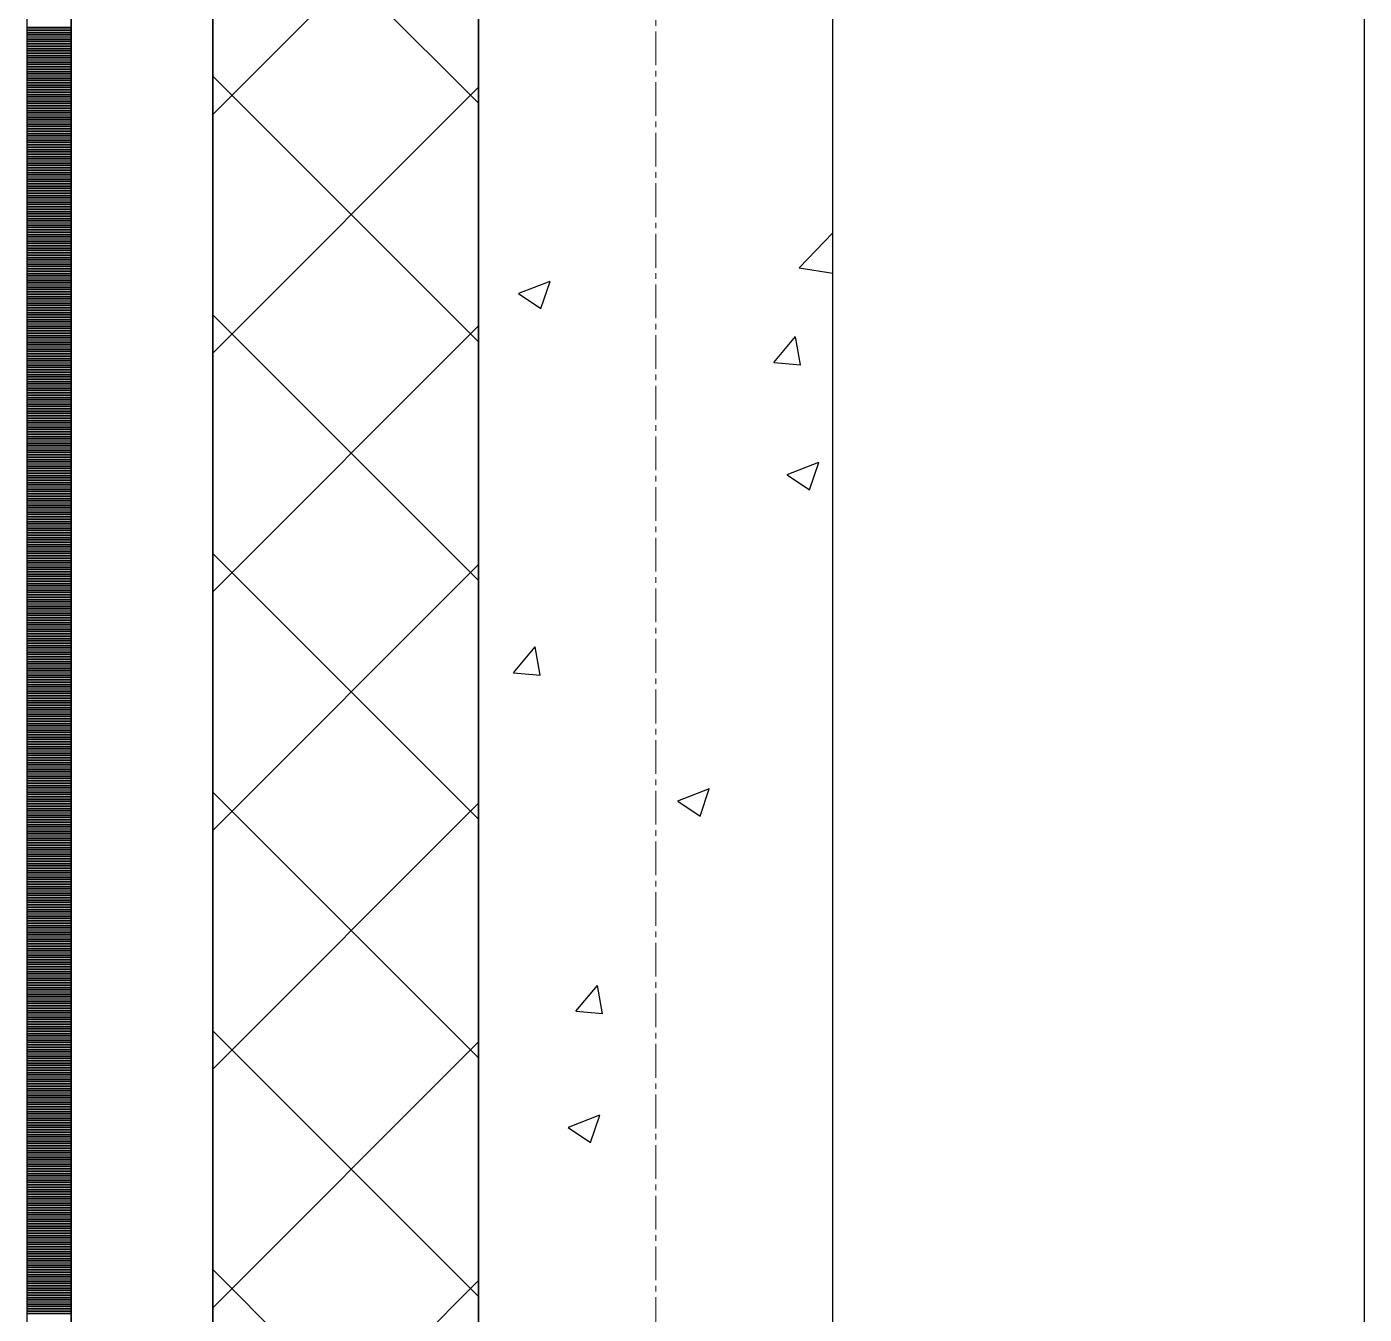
# Model space of a CAD drawing. Header units: millimetres. Extents: x -231292 to 573618, y -153144 to 564035.
# Drawn here: x 8548 to 9303, y 252058 to 252784 of the extents above; entities that cross this region are included whole.
import ezdxf

# ---------------------------------------------------------------- set-up
doc = ezdxf.new("R2010")
doc.units = ezdxf.units.MM
doc.linetypes.add('CENTER2', pattern=[28.575, 19.05, -3.175, 3.175, -3.175])
doc.layers.get('0').update_dxf_attribs({"color": 250})
for name, color, linetype, lineweight in [('АР_Стены ПЕНОблок', 250, 'Continuous', 20), ('АР_Тонкая', 250, 'Continuous', 5), ('АР_Утеплитель', 250, 'Continuous', 0), ('АР_Штриховка', 250, 'Continuous', 0), ('РД_Оси_100', 250, 'Continuous', 0)]:
    doc.layers.add(name, color=color, linetype=linetype, lineweight=lineweight)
doc.layers.add('КР_Балки-0.5', color=60, linetype='Continuous', lineweight=50, plot=False)

# ---------------------------------------------------------------- blocks, each defined once
blk = doc.blocks.new('оси_рен')
at = {"layer": 'РД_Оси_100', "color": 251, "linetype": 'CENTER2', "true_color": 0x636466}
blk.add_line((1195652.916, 135558.25), (1195652.916, 223268.25), dxfattribs=at)

msp = doc.modelspace()

# ---------------------------------------------------------------- linework, layer by layer
at = {"layer": 'АР_Стены ПЕНОблок', "color": 18, "linetype": 'Continuous', "lineweight": 25, "true_color": 0x000000}
for p, q in [((8803.243, 263866.253), (8803.243, 187666.253)), ((9003.243, 187666.253), (9003.243, 263866.253))]:
    msp.add_line(p, q, dxfattribs=at)
at = {"layer": 'АР_Тонкая', "color": 18, "linetype": 'Continuous', "lineweight": 25, "true_color": 0x000000}
for p, q in [((8548.243, 263866.253), (8548.243, 187666.253)), ((8573.243, 263866.253), (8573.243, 187666.253)), ((8573.243, 187666.253), (8573.243, 263866.253)), ((8653.243, 187666.253), (8653.243, 263866.253))]:
    msp.add_line(p, q, dxfattribs=at)
at = {"layer": 'АР_Утеплитель', "color": 18, "linetype": 'Continuous', "lineweight": 25, "true_color": 0x000000}
for p, q in [((8653.243, 263866.253), (8653.243, 187666.253)), ((8803.243, 187666.253), (8803.243, 263866.253))]:
    msp.add_line(p, q, dxfattribs=at)
at = {"layer": 'АР_Штриховка', "color": 18, "linetype": 'Continuous', "lineweight": 25, "true_color": 0x000000}
for p, q in [((8803.243, 252741.02), (8653.243, 252891.02)), ((8653.243, 252734.733), (8803.243, 252884.733)), ((8548.243, 252784.002), (8573.243, 252784.002)), ((8548.243, 252783.002), (8573.243, 252783.002)), ((8548.243, 252782.002), (8573.243, 252782.002)), ((8548.243, 252781.002), (8573.243, 252781.002)), ((8548.243, 252780.002), (8573.243, 252780.002)), ((8548.243, 252779.002), (8573.243, 252779.002)), ((8548.243, 252778.002), (8573.243, 252778.002)), ((8548.243, 252777.002), (8573.243, 252777.002)), ((8548.243, 252776.002), (8573.243, 252776.002)), ((8548.243, 252775.002), (8573.243, 252775.002)), ((8548.243, 252774.002), (8573.243, 252774.002)), ((8548.243, 252773.002), (8573.243, 252773.002)), ((8548.243, 252772.002), (8573.243, 252772.002)), ((8548.243, 252771.002), (8573.243, 252771.002)), ((8548.243, 252770.002), (8573.243, 252770.002)), ((8548.243, 252769.002), (8573.243, 252769.002)), ((8548.243, 252768.002), (8573.243, 252768.002)), ((8548.243, 252767.002), (8573.243, 252767.002)), ((8548.243, 252766.002), (8573.243, 252766.002)), ((8548.243, 252765.002), (8573.243, 252765.002)), ((8548.243, 252764.002), (8573.243, 252764.002)), ((8548.243, 252763.002), (8573.243, 252763.002)), ((8548.243, 252762.002), (8573.243, 252762.002)), ((8548.243, 252761.002), (8573.243, 252761.002)), ((8548.243, 252760.002), (8573.243, 252760.002)), ((8548.243, 252759.002), (8573.243, 252759.002)), ((8548.243, 252758.002), (8573.243, 252758.002)), ((8548.243, 252757.002), (8573.243, 252757.002)), ((8548.243, 252756.002), (8573.243, 252756.002)), ((8548.243, 252755.002), (8573.243, 252755.002)), ((8548.243, 252754.002), (8573.243, 252754.002)), ((8548.243, 252753.002), (8573.243, 252753.002)), ((8548.243, 252752.002), (8573.243, 252752.002)), ((8803.243, 252606.316), (8653.243, 252756.316)), ((8548.243, 252751.002), (8573.243, 252751.002)), ((8548.243, 252750.002), (8573.243, 252750.002)), ((8548.243, 252749.002), (8573.243, 252749.002)), ((8548.243, 252748.002), (8573.243, 252748.002)), ((8548.243, 252747.002), (8573.243, 252747.002)), ((8548.243, 252746.002), (8573.243, 252746.002)), ((8548.243, 252745.002), (8573.243, 252745.002)), ((8653.243, 252600.029), (8803.243, 252750.029)), ((8548.243, 252744.002), (8573.243, 252744.002)), ((8548.243, 252743.002), (8573.243, 252743.002)), ((8548.243, 252742.002), (8573.243, 252742.002)), ((8548.243, 252741.002), (8573.243, 252741.002)), ((8548.243, 252740.002), (8573.243, 252740.002)), ((8548.243, 252739.002), (8573.243, 252739.002)), ((8548.243, 252738.002), (8573.243, 252738.002)), ((8548.243, 252737.002), (8573.243, 252737.002)), ((8548.243, 252736.002), (8573.243, 252736.002)), ((8548.243, 252735.002), (8573.243, 252735.002)), ((8548.243, 252734.002), (8573.243, 252734.002)), ((8548.243, 252733.002), (8573.243, 252733.002)), ((8548.243, 252732.002), (8573.243, 252732.002)), ((8548.243, 252731.002), (8573.243, 252731.002)), ((8548.243, 252730.002), (8573.243, 252730.002)), ((8548.243, 252729.002), (8573.243, 252729.002)), ((8548.243, 252728.002), (8573.243, 252728.002)), ((8548.243, 252727.002), (8573.243, 252727.002)), ((8548.243, 252726.002), (8573.243, 252726.002)), ((8548.243, 252725.002), (8573.243, 252725.002)), ((8548.243, 252724.002), (8573.243, 252724.002)), ((8548.243, 252723.002), (8573.243, 252723.002)), ((8548.243, 252722.002), (8573.243, 252722.002)), ((8548.243, 252721.002), (8573.243, 252721.002)), ((8548.243, 252720.002), (8573.243, 252720.002)), ((8548.243, 252719.002), (8573.243, 252719.002)), ((8548.243, 252718.002), (8573.243, 252718.002)), ((8548.243, 252717.002), (8573.243, 252717.002)), ((8548.243, 252716.002), (8573.243, 252716.002)), ((8548.243, 252715.002), (8573.243, 252715.002)), ((8548.243, 252714.002), (8573.243, 252714.002)), ((8548.243, 252713.002), (8573.243, 252713.002)), ((8548.243, 252712.002), (8573.243, 252712.002)), ((8548.243, 252711.002), (8573.243, 252711.002)), ((8548.243, 252710.002), (8573.243, 252710.002)), ((8548.243, 252709.002), (8573.243, 252709.002)), ((8548.243, 252708.002), (8573.243, 252708.002)), ((8548.243, 252707.002), (8573.243, 252707.002)), ((8548.243, 252706.002), (8573.243, 252706.002)), ((8548.243, 252705.002), (8573.243, 252705.002)), ((8548.243, 252704.002), (8573.243, 252704.002)), ((8548.243, 252703.002), (8573.243, 252703.002)), ((8548.243, 252702.002), (8573.243, 252702.002)), ((8548.243, 252701.002), (8573.243, 252701.002)), ((8548.243, 252700.002), (8573.243, 252700.002)), ((8548.243, 252699.002), (8573.243, 252699.002)), ((8548.243, 252698.002), (8573.243, 252698.002)), ((8548.243, 252697.002), (8573.243, 252697.002)), ((8548.243, 252696.002), (8573.243, 252696.002)), ((8548.243, 252695.002), (8573.243, 252695.002)), ((8548.243, 252694.002), (8573.243, 252694.002)), ((8548.243, 252693.002), (8573.243, 252693.002)), ((8548.243, 252692.002), (8573.243, 252692.002)), ((8548.243, 252691.002), (8573.243, 252691.002)), ((8548.243, 252690.002), (8573.243, 252690.002)), ((8548.243, 252689.002), (8573.243, 252689.002)), ((8548.243, 252688.002), (8573.243, 252688.002)), ((8548.243, 252687.002), (8573.243, 252687.002)), ((8548.243, 252686.002), (8573.243, 252686.002)), ((8548.243, 252685.002), (8573.243, 252685.002)), ((8548.243, 252684.002), (8573.243, 252684.002)), ((8548.243, 252683.002), (8573.243, 252683.002)), ((8548.243, 252682.002), (8573.243, 252682.002)), ((8548.243, 252681.002), (8573.243, 252681.002)), ((8548.243, 252680.002), (8573.243, 252680.002)), ((8548.243, 252679.002), (8573.243, 252679.002)), ((8548.243, 252678.002), (8573.243, 252678.002)), ((8548.243, 252677.002), (8573.243, 252677.002)), ((8548.243, 252676.002), (8573.243, 252676.002)), ((8548.243, 252675.002), (8573.243, 252675.002)), ((8548.243, 252674.002), (8573.243, 252674.002)), ((8548.243, 252673.002), (8573.243, 252673.002)), ((8548.243, 252672.002), (8573.243, 252672.002)), ((8548.243, 252671.002), (8573.243, 252671.002)), ((8548.243, 252670.002), (8573.243, 252670.002)), ((8548.243, 252669.002), (8573.243, 252669.002)), ((8548.243, 252668.002), (8573.243, 252668.002)), ((8548.243, 252667.002), (8573.243, 252667.002)), ((8548.243, 252666.002), (8573.243, 252666.002)), ((8548.243, 252665.002), (8573.243, 252665.002)), ((8548.243, 252664.002), (8573.243, 252664.002)), ((8548.243, 252663.002), (8573.243, 252663.002)), ((8548.243, 252662.002), (8573.243, 252662.002)), ((8548.243, 252661.002), (8573.243, 252661.002)), ((8984.277, 252648.106), (9003.243, 252667.873)), ((8548.243, 252660.002), (8573.243, 252660.002)), ((8548.243, 252659.002), (8573.243, 252659.002)), ((8548.243, 252658.002), (8573.243, 252658.002)), ((8548.243, 252657.002), (8573.243, 252657.002)), ((8548.243, 252656.002), (8573.243, 252656.002)), ((8548.243, 252655.002), (8573.243, 252655.002)), ((8548.243, 252654.002), (8573.243, 252654.002)), ((8548.243, 252653.002), (8573.243, 252653.002)), ((8548.243, 252652.002), (8573.243, 252652.002)), ((8548.243, 252651.002), (8573.243, 252651.002)), ((8548.243, 252650.002), (8573.243, 252650.002)), ((8548.243, 252649.002), (8573.243, 252649.002)), ((8548.243, 252648.002), (8573.243, 252648.002)), ((8548.243, 252647.002), (8573.243, 252647.002)), ((8548.243, 252646.002), (8573.243, 252646.002)), ((8984.272, 252648.116), (9003.243, 252645.174)), ((8548.243, 252645.002), (8573.243, 252645.002)), ((8548.243, 252644.002), (8573.243, 252644.002)), ((8548.243, 252643.002), (8573.243, 252643.002)), ((8548.243, 252642.002), (8573.243, 252642.002)), ((8548.243, 252641.002), (8573.243, 252641.002)), ((8548.243, 252640.002), (8573.243, 252640.002)), ((8548.243, 252639.002), (8573.243, 252639.002)), ((8825.967, 252633.82), (8843.751, 252640.647)), ((8838.513, 252625.076), (8843.663, 252640.425)), ((8548.243, 252638.002), (8573.243, 252638.002)), ((8548.243, 252637.002), (8573.243, 252637.002)), ((8548.243, 252636.002), (8573.243, 252636.002)), ((8548.243, 252635.002), (8573.243, 252635.002)), ((8548.243, 252634.002), (8573.243, 252634.002)), ((8548.243, 252633.002), (8573.243, 252633.002)), ((8548.243, 252632.002), (8573.243, 252632.002)), ((8548.243, 252631.002), (8573.243, 252631.002)), ((8825.868, 252633.601), (8838.502, 252625.079)), ((8548.243, 252630.002), (8573.243, 252630.002)), ((8548.243, 252629.002), (8573.243, 252629.002)), ((8548.243, 252628.002), (8573.243, 252628.002)), ((8548.243, 252627.002), (8573.243, 252627.002)), ((8548.243, 252626.002), (8573.243, 252626.002)), ((8548.243, 252625.002), (8573.243, 252625.002)), ((8548.243, 252624.002), (8573.243, 252624.002)), ((8548.243, 252623.002), (8573.243, 252623.002)), ((8548.243, 252622.002), (8573.243, 252622.002)), ((8548.243, 252621.002), (8573.243, 252621.002)), ((8548.243, 252620.002), (8573.243, 252620.002)), ((8548.243, 252619.002), (8573.243, 252619.002)), ((8548.243, 252618.002), (8573.243, 252618.002)), ((8548.243, 252617.002), (8573.243, 252617.002)), ((8548.243, 252616.002), (8573.243, 252616.002)), ((8803.243, 252471.612), (8653.243, 252621.612)), ((8548.243, 252615.002), (8573.243, 252615.002)), ((8548.243, 252614.002), (8573.243, 252614.002)), ((8548.243, 252613.002), (8573.243, 252613.002)), ((8548.243, 252612.002), (8573.243, 252612.002)), ((8548.243, 252611.002), (8573.243, 252611.002)), ((8548.243, 252610.002), (8573.243, 252610.002)), ((8548.243, 252609.002), (8573.243, 252609.002)), ((8653.243, 252465.325), (8803.243, 252615.325)), ((8969.953, 252594.681), (8982.199, 252609.274)), ((8985.036, 252593.324), (8982.099, 252609.245)), ((8548.243, 252608.002), (8573.243, 252608.002)), ((8548.243, 252607.002), (8573.243, 252607.002)), ((8548.243, 252606.002), (8573.243, 252606.002)), ((8548.243, 252605.002), (8573.243, 252605.002)), ((8548.243, 252604.002), (8573.243, 252604.002)), ((8548.243, 252603.002), (8573.243, 252603.002)), ((8548.243, 252602.002), (8573.243, 252602.002)), ((8548.243, 252601.002), (8573.243, 252601.002)), ((8548.243, 252600.002), (8573.243, 252600.002)), ((8548.243, 252599.002), (8573.243, 252599.002)), ((8548.243, 252598.002), (8573.243, 252598.002)), ((8548.243, 252597.002), (8573.243, 252597.002)), ((8548.243, 252596.002), (8573.243, 252596.002)), ((8548.243, 252595.002), (8573.243, 252595.002)), ((8548.243, 252594.002), (8573.243, 252594.002)), ((8969.953, 252594.671), (8985.135, 252593.342)), ((8548.243, 252593.002), (8573.243, 252593.002)), ((8548.243, 252592.002), (8573.243, 252592.002)), ((8548.243, 252591.002), (8573.243, 252591.002)), ((8548.243, 252590.002), (8573.243, 252590.002)), ((8548.243, 252589.002), (8573.243, 252589.002)), ((8548.243, 252588.002), (8573.243, 252588.002)), ((8548.243, 252587.002), (8573.243, 252587.002)), ((8548.243, 252586.002), (8573.243, 252586.002)), ((8548.243, 252585.002), (8573.243, 252585.002)), ((8548.243, 252584.002), (8573.243, 252584.002)), ((8548.243, 252583.002), (8573.243, 252583.002)), ((8548.243, 252582.002), (8573.243, 252582.002)), ((8548.243, 252581.002), (8573.243, 252581.002)), ((8548.243, 252580.002), (8573.243, 252580.002)), ((8548.243, 252579.002), (8573.243, 252579.002)), ((8548.243, 252578.002), (8573.243, 252578.002)), ((8548.243, 252577.002), (8573.243, 252577.002)), ((8548.243, 252576.002), (8573.243, 252576.002)), ((8548.243, 252575.002), (8573.243, 252575.002)), ((8548.243, 252574.002), (8573.243, 252574.002)), ((8548.243, 252573.002), (8573.243, 252573.002)), ((8548.243, 252572.002), (8573.243, 252572.002)), ((8548.243, 252571.002), (8573.243, 252571.002)), ((8548.243, 252570.002), (8573.243, 252570.002)), ((8548.243, 252569.002), (8573.243, 252569.002)), ((8548.243, 252568.002), (8573.243, 252568.002)), ((8548.243, 252567.002), (8573.243, 252567.002)), ((8548.243, 252566.002), (8573.243, 252566.002)), ((8548.243, 252565.002), (8573.243, 252565.002)), ((8548.243, 252564.002), (8573.243, 252564.002)), ((8548.243, 252563.002), (8573.243, 252563.002)), ((8548.243, 252562.002), (8573.243, 252562.002)), ((8548.243, 252561.002), (8573.243, 252561.002)), ((8548.243, 252560.002), (8573.243, 252560.002)), ((8548.243, 252559.002), (8573.243, 252559.002)), ((8548.243, 252558.002), (8573.243, 252558.002)), ((8548.243, 252557.002), (8573.243, 252557.002)), ((8548.243, 252556.002), (8573.243, 252556.002)), ((8548.243, 252555.002), (8573.243, 252555.002)), ((8548.243, 252554.002), (8573.243, 252554.002)), ((8548.243, 252553.002), (8573.243, 252553.002)), ((8548.243, 252552.002), (8573.243, 252552.002)), ((8548.243, 252551.002), (8573.243, 252551.002)), ((8548.243, 252550.002), (8573.243, 252550.002)), ((8548.243, 252549.002), (8573.243, 252549.002)), ((8548.243, 252548.002), (8573.243, 252548.002)), ((8548.243, 252547.002), (8573.243, 252547.002)), ((8548.243, 252546.002), (8573.243, 252546.002)), ((8548.243, 252545.002), (8573.243, 252545.002)), ((8548.243, 252544.002), (8573.243, 252544.002)), ((8548.243, 252543.002), (8573.243, 252543.002)), ((8548.243, 252542.002), (8573.243, 252542.002)), ((8548.243, 252541.002), (8573.243, 252541.002)), ((8548.243, 252540.002), (8573.243, 252540.002)), ((8548.243, 252539.002), (8573.243, 252539.002)), ((8548.243, 252538.002), (8573.243, 252538.002)), ((8548.243, 252537.002), (8573.243, 252537.002)), ((8548.243, 252536.002), (8573.243, 252536.002)), ((8548.243, 252535.002), (8573.243, 252535.002)), ((8548.243, 252534.002), (8573.243, 252534.002)), ((8548.243, 252533.002), (8573.243, 252533.002)), ((8977.581, 252531.555), (8995.366, 252538.382)), ((8990.127, 252522.811), (8995.278, 252538.16)), ((8548.243, 252532.002), (8573.243, 252532.002)), ((8548.243, 252531.002), (8573.243, 252531.002)), ((8548.243, 252530.002), (8573.243, 252530.002)), ((8548.243, 252529.002), (8573.243, 252529.002)), ((8548.243, 252528.002), (8573.243, 252528.002)), ((8548.243, 252527.002), (8573.243, 252527.002)), ((8548.243, 252526.002), (8573.243, 252526.002)), ((8977.482, 252531.336), (8990.116, 252522.814)), ((8548.243, 252525.002), (8573.243, 252525.002)), ((8548.243, 252524.002), (8573.243, 252524.002)), ((8548.243, 252523.002), (8573.243, 252523.002)), ((8548.243, 252522.002), (8573.243, 252522.002)), ((8548.243, 252521.002), (8573.243, 252521.002)), ((8548.243, 252520.002), (8573.243, 252520.002)), ((8548.243, 252519.002), (8573.243, 252519.002)), ((8548.243, 252518.002), (8573.243, 252518.002)), ((8548.243, 252517.002), (8573.243, 252517.002)), ((8548.243, 252516.002), (8573.243, 252516.002)), ((8548.243, 252515.002), (8573.243, 252515.002)), ((8548.243, 252514.002), (8573.243, 252514.002)), ((8548.243, 252513.002), (8573.243, 252513.002)), ((8548.243, 252512.002), (8573.243, 252512.002)), ((8548.243, 252511.002), (8573.243, 252511.002)), ((8548.243, 252510.002), (8573.243, 252510.002)), ((8548.243, 252509.002), (8573.243, 252509.002)), ((8548.243, 252508.002), (8573.243, 252508.002)), ((8548.243, 252507.002), (8573.243, 252507.002)), ((8548.243, 252506.002), (8573.243, 252506.002)), ((8548.243, 252505.002), (8573.243, 252505.002)), ((8548.243, 252504.002), (8573.243, 252504.002)), ((8548.243, 252503.002), (8573.243, 252503.002)), ((8548.243, 252502.002), (8573.243, 252502.002)), ((8548.243, 252501.002), (8573.243, 252501.002)), ((8548.243, 252500.002), (8573.243, 252500.002)), ((8548.243, 252499.002), (8573.243, 252499.002)), ((8548.243, 252498.002), (8573.243, 252498.002)), ((8548.243, 252497.002), (8573.243, 252497.002)), ((8548.243, 252496.002), (8573.243, 252496.002)), ((8548.243, 252495.002), (8573.243, 252495.002)), ((8548.243, 252494.002), (8573.243, 252494.002)), ((8548.243, 252493.002), (8573.243, 252493.002)), ((8548.243, 252492.002), (8573.243, 252492.002)), ((8548.243, 252491.002), (8573.243, 252491.002)), ((8548.243, 252490.002), (8573.243, 252490.002)), ((8548.243, 252489.002), (8573.243, 252489.002)), ((8548.243, 252488.002), (8573.243, 252488.002)), ((8548.243, 252487.002), (8573.243, 252487.002)), ((8548.243, 252486.002), (8573.243, 252486.002)), ((8548.243, 252485.002), (8573.243, 252485.002)), ((8548.243, 252484.002), (8573.243, 252484.002)), ((8548.243, 252483.002), (8573.243, 252483.002)), ((8548.243, 252482.002), (8573.243, 252482.002)), ((8548.243, 252481.002), (8573.243, 252481.002)), ((8548.243, 252480.002), (8573.243, 252480.002)), ((8803.243, 252336.909), (8653.243, 252486.909)), ((8653.243, 252330.622), (8803.243, 252480.622)), ((8548.243, 252479.002), (8573.243, 252479.002)), ((8548.243, 252478.002), (8573.243, 252478.002)), ((8548.243, 252477.002), (8573.243, 252477.002)), ((8548.243, 252476.002), (8573.243, 252476.002)), ((8548.243, 252475.002), (8573.243, 252475.002)), ((8548.243, 252474.002), (8573.243, 252474.002)), ((8548.243, 252473.002), (8573.243, 252473.002)), ((8548.243, 252472.002), (8573.243, 252472.002)), ((8548.243, 252471.002), (8573.243, 252471.002)), ((8548.243, 252470.002), (8573.243, 252470.002)), ((8548.243, 252469.002), (8573.243, 252469.002)), ((8548.243, 252468.002), (8573.243, 252468.002)), ((8548.243, 252467.002), (8573.243, 252467.002)), ((8548.243, 252466.002), (8573.243, 252466.002)), ((8548.243, 252465.002), (8573.243, 252465.002)), ((8548.243, 252464.002), (8573.243, 252464.002)), ((8548.243, 252463.002), (8573.243, 252463.002)), ((8548.243, 252462.002), (8573.243, 252462.002)), ((8548.243, 252461.002), (8573.243, 252461.002)), ((8548.243, 252460.002), (8573.243, 252460.002)), ((8548.243, 252459.002), (8573.243, 252459.002)), ((8548.243, 252458.002), (8573.243, 252458.002)), ((8548.243, 252457.002), (8573.243, 252457.002)), ((8548.243, 252456.002), (8573.243, 252456.002)), ((8548.243, 252455.002), (8573.243, 252455.002)), ((8548.243, 252454.002), (8573.243, 252454.002)), ((8548.243, 252453.002), (8573.243, 252453.002)), ((8548.243, 252452.002), (8573.243, 252452.002)), ((8548.243, 252451.002), (8573.243, 252451.002)), ((8548.243, 252450.002), (8573.243, 252450.002)), ((8548.243, 252449.002), (8573.243, 252449.002)), ((8548.243, 252448.002), (8573.243, 252448.002)), ((8548.243, 252447.002), (8573.243, 252447.002)), ((8548.243, 252446.002), (8573.243, 252446.002)), ((8548.243, 252445.002), (8573.243, 252445.002)), ((8548.243, 252444.002), (8573.243, 252444.002)), ((8548.243, 252443.002), (8573.243, 252443.002)), ((8548.243, 252442.002), (8573.243, 252442.002)), ((8548.243, 252441.002), (8573.243, 252441.002)), ((8548.243, 252440.002), (8573.243, 252440.002)), ((8548.243, 252439.002), (8573.243, 252439.002)), ((8548.243, 252438.002), (8573.243, 252438.002)), ((8548.243, 252437.002), (8573.243, 252437.002)), ((8548.243, 252436.002), (8573.243, 252436.002)), ((8548.243, 252435.002), (8573.243, 252435.002)), ((8548.243, 252434.002), (8573.243, 252434.002)), ((8548.243, 252433.002), (8573.243, 252433.002)), ((8548.243, 252432.002), (8573.243, 252432.002)), ((8548.243, 252431.002), (8573.243, 252431.002)), ((8548.243, 252430.002), (8573.243, 252430.002)), ((8548.243, 252429.002), (8573.243, 252429.002)), ((8548.243, 252428.002), (8573.243, 252428.002)), ((8548.243, 252427.002), (8573.243, 252427.002)), ((8823.012, 252419.563), (8835.257, 252434.156)), ((8838.095, 252418.206), (8835.158, 252434.128)), ((8548.243, 252426.002), (8573.243, 252426.002)), ((8548.243, 252425.002), (8573.243, 252425.002)), ((8548.243, 252424.002), (8573.243, 252424.002)), ((8548.243, 252423.002), (8573.243, 252423.002)), ((8548.243, 252422.002), (8573.243, 252422.002)), ((8548.243, 252421.002), (8573.243, 252421.002)), ((8548.243, 252420.002), (8573.243, 252420.002)), ((8823.011, 252419.553), (8838.193, 252418.225)), ((8548.243, 252419.002), (8573.243, 252419.002)), ((8548.243, 252418.002), (8573.243, 252418.002)), ((8548.243, 252417.002), (8573.243, 252417.002)), ((8548.243, 252416.002), (8573.243, 252416.002)), ((8548.243, 252415.002), (8573.243, 252415.002)), ((8548.243, 252414.002), (8573.243, 252414.002)), ((8548.243, 252413.002), (8573.243, 252413.002)), ((8548.243, 252412.002), (8573.243, 252412.002)), ((8548.243, 252411.002), (8573.243, 252411.002)), ((8548.243, 252410.002), (8573.243, 252410.002)), ((8548.243, 252409.002), (8573.243, 252409.002)), ((8548.243, 252408.002), (8573.243, 252408.002)), ((8548.243, 252407.002), (8573.243, 252407.002)), ((8548.243, 252406.002), (8573.243, 252406.002)), ((8548.243, 252405.002), (8573.243, 252405.002)), ((8548.243, 252404.002), (8573.243, 252404.002)), ((8548.243, 252403.002), (8573.243, 252403.002)), ((8548.243, 252402.002), (8573.243, 252402.002)), ((8548.243, 252401.002), (8573.243, 252401.002)), ((8548.243, 252400.002), (8573.243, 252400.002)), ((8548.243, 252399.002), (8573.243, 252399.002)), ((8548.243, 252398.002), (8573.243, 252398.002)), ((8548.243, 252397.002), (8573.243, 252397.002)), ((8548.243, 252396.002), (8573.243, 252396.002)), ((8548.243, 252395.002), (8573.243, 252395.002)), ((8548.243, 252394.002), (8573.243, 252394.002)), ((8548.243, 252393.002), (8573.243, 252393.002)), ((8548.243, 252392.002), (8573.243, 252392.002)), ((8548.243, 252391.002), (8573.243, 252391.002)), ((8548.243, 252390.002), (8573.243, 252390.002)), ((8548.243, 252389.002), (8573.243, 252389.002)), ((8548.243, 252388.002), (8573.243, 252388.002)), ((8548.243, 252387.002), (8573.243, 252387.002)), ((8548.243, 252386.002), (8573.243, 252386.002)), ((8548.243, 252385.002), (8573.243, 252385.002)), ((8548.243, 252384.002), (8573.243, 252384.002)), ((8548.243, 252383.002), (8573.243, 252383.002)), ((8548.243, 252382.002), (8573.243, 252382.002)), ((8548.243, 252381.002), (8573.243, 252381.002)), ((8548.243, 252380.002), (8573.243, 252380.002)), ((8548.243, 252379.002), (8573.243, 252379.002)), ((8548.243, 252378.002), (8573.243, 252378.002)), ((8548.243, 252377.002), (8573.243, 252377.002)), ((8548.243, 252376.002), (8573.243, 252376.002)), ((8548.243, 252375.002), (8573.243, 252375.002)), ((8548.243, 252374.002), (8573.243, 252374.002)), ((8548.243, 252373.002), (8573.243, 252373.002)), ((8548.243, 252372.002), (8573.243, 252372.002)), ((8548.243, 252371.002), (8573.243, 252371.002)), ((8548.243, 252370.002), (8573.243, 252370.002)), ((8548.243, 252369.002), (8573.243, 252369.002)), ((8548.243, 252368.002), (8573.243, 252368.002)), ((8548.243, 252367.002), (8573.243, 252367.002)), ((8548.243, 252366.002), (8573.243, 252366.002)), ((8548.243, 252365.002), (8573.243, 252365.002)), ((8548.243, 252364.002), (8573.243, 252364.002)), ((8548.243, 252363.002), (8573.243, 252363.002)), ((8548.243, 252362.002), (8573.243, 252362.002)), ((8548.243, 252361.002), (8573.243, 252361.002)), ((8548.243, 252360.002), (8573.243, 252360.002)), ((8548.243, 252359.002), (8573.243, 252359.002)), ((8548.243, 252358.002), (8573.243, 252358.002)), ((8548.243, 252357.002), (8573.243, 252357.002)), ((8548.243, 252356.002), (8573.243, 252356.002)), ((8548.243, 252355.002), (8573.243, 252355.002)), ((8548.243, 252354.002), (8573.243, 252354.002)), ((8548.243, 252353.002), (8573.243, 252353.002)), ((8548.243, 252352.002), (8573.243, 252352.002)), ((8803.243, 252202.205), (8653.243, 252352.205)), ((8915.779, 252347.367), (8933.564, 252354.193)), ((8928.325, 252338.623), (8933.476, 252353.972)), ((8548.243, 252351.002), (8573.243, 252351.002)), ((8548.243, 252350.002), (8573.243, 252350.002)), ((8548.243, 252349.002), (8573.243, 252349.002)), ((8548.243, 252348.002), (8573.243, 252348.002)), ((8548.243, 252347.002), (8573.243, 252347.002)), ((8548.243, 252346.002), (8573.243, 252346.002)), ((8548.243, 252345.002), (8573.243, 252345.002)), ((8548.243, 252344.002), (8573.243, 252344.002)), ((8653.243, 252195.918), (8803.243, 252345.918)), ((8915.68, 252347.148), (8928.314, 252338.626)), ((8548.243, 252343.002), (8573.243, 252343.002)), ((8548.243, 252342.002), (8573.243, 252342.002)), ((8548.243, 252341.002), (8573.243, 252341.002)), ((8548.243, 252340.002), (8573.243, 252340.002)), ((8548.243, 252339.002), (8573.243, 252339.002)), ((8548.243, 252338.002), (8573.243, 252338.002)), ((8548.243, 252337.002), (8573.243, 252337.002)), ((8548.243, 252336.002), (8573.243, 252336.002)), ((8548.243, 252335.002), (8573.243, 252335.002)), ((8548.243, 252334.002), (8573.243, 252334.002)), ((8548.243, 252333.002), (8573.243, 252333.002)), ((8548.243, 252332.002), (8573.243, 252332.002)), ((8548.243, 252331.002), (8573.243, 252331.002)), ((8548.243, 252330.002), (8573.243, 252330.002)), ((8548.243, 252329.002), (8573.243, 252329.002)), ((8548.243, 252328.002), (8573.243, 252328.002)), ((8548.243, 252327.002), (8573.243, 252327.002)), ((8548.243, 252326.002), (8573.243, 252326.002)), ((8548.243, 252325.002), (8573.243, 252325.002)), ((8548.243, 252324.002), (8573.243, 252324.002)), ((8548.243, 252323.002), (8573.243, 252323.002)), ((8548.243, 252322.002), (8573.243, 252322.002)), ((8548.243, 252321.002), (8573.243, 252321.002)), ((8548.243, 252320.002), (8573.243, 252320.002)), ((8548.243, 252319.002), (8573.243, 252319.002)), ((8548.243, 252318.002), (8573.243, 252318.002)), ((8548.243, 252317.002), (8573.243, 252317.002)), ((8548.243, 252316.002), (8573.243, 252316.002)), ((8548.243, 252315.002), (8573.243, 252315.002)), ((8548.243, 252314.002), (8573.243, 252314.002)), ((8548.243, 252313.002), (8573.243, 252313.002)), ((8548.243, 252312.002), (8573.243, 252312.002)), ((8548.243, 252311.002), (8573.243, 252311.002)), ((8548.243, 252310.002), (8573.243, 252310.002)), ((8548.243, 252309.002), (8573.243, 252309.002)), ((8548.243, 252308.002), (8573.243, 252308.002)), ((8548.243, 252307.002), (8573.243, 252307.002)), ((8548.243, 252306.002), (8573.243, 252306.002)), ((8548.243, 252305.002), (8573.243, 252305.002)), ((8548.243, 252304.002), (8573.243, 252304.002)), ((8548.243, 252303.002), (8573.243, 252303.002)), ((8548.243, 252302.002), (8573.243, 252302.002)), ((8548.243, 252301.002), (8573.243, 252301.002)), ((8548.243, 252300.002), (8573.243, 252300.002)), ((8548.243, 252299.002), (8573.243, 252299.002)), ((8548.243, 252298.002), (8573.243, 252298.002)), ((8548.243, 252297.002), (8573.243, 252297.002)), ((8548.243, 252296.002), (8573.243, 252296.002)), ((8548.243, 252295.002), (8573.243, 252295.002)), ((8548.243, 252294.002), (8573.243, 252294.002)), ((8548.243, 252293.002), (8573.243, 252293.002)), ((8548.243, 252292.002), (8573.243, 252292.002)), ((8548.243, 252291.002), (8573.243, 252291.002)), ((8548.243, 252290.002), (8573.243, 252290.002)), ((8548.243, 252289.002), (8573.243, 252289.002)), ((8548.243, 252288.002), (8573.243, 252288.002)), ((8548.243, 252287.002), (8573.243, 252287.002)), ((8548.243, 252286.002), (8573.243, 252286.002)), ((8548.243, 252285.002), (8573.243, 252285.002)), ((8548.243, 252284.002), (8573.243, 252284.002)), ((8548.243, 252283.002), (8573.243, 252283.002)), ((8548.243, 252282.002), (8573.243, 252282.002)), ((8548.243, 252281.002), (8573.243, 252281.002)), ((8548.243, 252280.002), (8573.243, 252280.002)), ((8548.243, 252279.002), (8573.243, 252279.002)), ((8548.243, 252278.002), (8573.243, 252278.002)), ((8548.243, 252277.002), (8573.243, 252277.002)), ((8548.243, 252276.002), (8573.243, 252276.002)), ((8548.243, 252275.002), (8573.243, 252275.002)), ((8548.243, 252274.002), (8573.243, 252274.002)), ((8548.243, 252273.002), (8573.243, 252273.002)), ((8548.243, 252272.002), (8573.243, 252272.002)), ((8548.243, 252271.002), (8573.243, 252271.002)), ((8548.243, 252270.002), (8573.243, 252270.002)), ((8548.243, 252269.002), (8573.243, 252269.002)), ((8548.243, 252268.002), (8573.243, 252268.002)), ((8548.243, 252267.002), (8573.243, 252267.002)), ((8548.243, 252266.002), (8573.243, 252266.002)), ((8548.243, 252265.002), (8573.243, 252265.002)), ((8548.243, 252264.002), (8573.243, 252264.002)), ((8548.243, 252263.002), (8573.243, 252263.002)), ((8548.243, 252262.002), (8573.243, 252262.002)), ((8548.243, 252261.002), (8573.243, 252261.002)), ((8548.243, 252260.002), (8573.243, 252260.002)), ((8548.243, 252259.002), (8573.243, 252259.002)), ((8548.243, 252258.002), (8573.243, 252258.002)), ((8548.243, 252257.002), (8573.243, 252257.002)), ((8548.243, 252256.002), (8573.243, 252256.002)), ((8548.243, 252255.002), (8573.243, 252255.002)), ((8548.243, 252254.002), (8573.243, 252254.002)), ((8548.243, 252253.002), (8573.243, 252253.002)), ((8548.243, 252252.002), (8573.243, 252252.002)), ((8548.243, 252251.002), (8573.243, 252251.002)), ((8548.243, 252250.002), (8573.243, 252250.002)), ((8548.243, 252249.002), (8573.243, 252249.002)), ((8548.243, 252248.002), (8573.243, 252248.002)), ((8548.243, 252247.002), (8573.243, 252247.002)), ((8548.243, 252246.002), (8573.243, 252246.002)), ((8548.243, 252245.002), (8573.243, 252245.002)), ((8548.243, 252244.002), (8573.243, 252244.002)), ((8548.243, 252243.002), (8573.243, 252243.002)), ((8548.243, 252242.002), (8573.243, 252242.002)), ((8548.243, 252241.002), (8573.243, 252241.002)), ((8548.243, 252240.002), (8573.243, 252240.002)), ((8548.243, 252239.002), (8573.243, 252239.002)), ((8858.256, 252228.506), (8870.501, 252243.099)), ((8873.338, 252227.149), (8870.401, 252243.071)), ((8548.243, 252238.002), (8573.243, 252238.002)), ((8548.243, 252237.002), (8573.243, 252237.002)), ((8548.243, 252236.002), (8573.243, 252236.002)), ((8548.243, 252235.002), (8573.243, 252235.002)), ((8548.243, 252234.002), (8573.243, 252234.002)), ((8548.243, 252233.002), (8573.243, 252233.002)), ((8548.243, 252232.002), (8573.243, 252232.002)), ((8548.243, 252231.002), (8573.243, 252231.002)), ((8548.243, 252230.002), (8573.243, 252230.002)), ((8548.243, 252229.002), (8573.243, 252229.002)), ((8548.243, 252228.002), (8573.243, 252228.002)), ((8548.243, 252227.002), (8573.243, 252227.002)), ((8548.243, 252226.002), (8573.243, 252226.002)), ((8548.243, 252225.002), (8573.243, 252225.002)), ((8548.243, 252224.002), (8573.243, 252224.002)), ((8858.255, 252228.496), (8873.437, 252227.168)), ((8548.243, 252223.002), (8573.243, 252223.002)), ((8548.243, 252222.002), (8573.243, 252222.002)), ((8548.243, 252221.002), (8573.243, 252221.002)), ((8548.243, 252220.002), (8573.243, 252220.002)), ((8548.243, 252219.002), (8573.243, 252219.002)), ((8548.243, 252218.002), (8573.243, 252218.002)), ((8548.243, 252217.002), (8573.243, 252217.002)), ((8548.243, 252216.002), (8573.243, 252216.002)), ((8803.243, 252067.501), (8653.243, 252217.501)), ((8548.243, 252215.002), (8573.243, 252215.002)), ((8548.243, 252214.002), (8573.243, 252214.002)), ((8548.243, 252213.002), (8573.243, 252213.002)), ((8548.243, 252212.002), (8573.243, 252212.002)), ((8548.243, 252211.002), (8573.243, 252211.002)), ((8548.243, 252210.002), (8573.243, 252210.002)), ((8548.243, 252209.002), (8573.243, 252209.002)), ((8548.243, 252208.002), (8573.243, 252208.002)), ((8653.243, 252061.214), (8803.243, 252211.214)), ((8548.243, 252207.002), (8573.243, 252207.002)), ((8548.243, 252206.002), (8573.243, 252206.002)), ((8548.243, 252205.002), (8573.243, 252205.002)), ((8548.243, 252204.002), (8573.243, 252204.002)), ((8548.243, 252203.002), (8573.243, 252203.002)), ((8548.243, 252202.002), (8573.243, 252202.002)), ((8548.243, 252201.002), (8573.243, 252201.002)), ((8548.243, 252200.002), (8573.243, 252200.002)), ((8548.243, 252199.002), (8573.243, 252199.002)), ((8548.243, 252198.002), (8573.243, 252198.002)), ((8548.243, 252197.002), (8573.243, 252197.002)), ((8548.243, 252196.002), (8573.243, 252196.002)), ((8548.243, 252195.002), (8573.243, 252195.002)), ((8548.243, 252194.002), (8573.243, 252194.002)), ((8548.243, 252193.002), (8573.243, 252193.002)), ((8548.243, 252192.002), (8573.243, 252192.002)), ((8548.243, 252191.002), (8573.243, 252191.002)), ((8548.243, 252190.002), (8573.243, 252190.002)), ((8548.243, 252189.002), (8573.243, 252189.002)), ((8548.243, 252188.002), (8573.243, 252188.002)), ((8548.243, 252187.002), (8573.243, 252187.002)), ((8548.243, 252186.002), (8573.243, 252186.002)), ((8548.243, 252185.002), (8573.243, 252185.002)), ((8548.243, 252184.002), (8573.243, 252184.002)), ((8548.243, 252183.002), (8573.243, 252183.002)), ((8548.243, 252182.002), (8573.243, 252182.002)), ((8548.243, 252181.002), (8573.243, 252181.002)), ((8548.243, 252180.002), (8573.243, 252180.002)), ((8548.243, 252179.002), (8573.243, 252179.002)), ((8548.243, 252178.002), (8573.243, 252178.002)), ((8548.243, 252177.002), (8573.243, 252177.002)), ((8548.243, 252176.002), (8573.243, 252176.002)), ((8548.243, 252175.002), (8573.243, 252175.002)), ((8548.243, 252174.002), (8573.243, 252174.002)), ((8548.243, 252173.002), (8573.243, 252173.002)), ((8548.243, 252172.002), (8573.243, 252172.002)), ((8548.243, 252171.002), (8573.243, 252171.002)), ((8548.243, 252170.002), (8573.243, 252170.002)), ((8548.243, 252169.002), (8573.243, 252169.002)), ((8548.243, 252168.002), (8573.243, 252168.002)), ((8548.243, 252167.002), (8573.243, 252167.002)), ((8548.243, 252166.002), (8573.243, 252166.002)), ((8548.243, 252165.002), (8573.243, 252165.002)), ((8548.243, 252164.002), (8573.243, 252164.002)), ((8548.243, 252163.002), (8573.243, 252163.002)), ((8853.878, 252162.96), (8866.512, 252154.438)), ((8853.977, 252163.178), (8871.762, 252170.005)), ((8866.523, 252154.435), (8871.674, 252169.784)), ((8548.243, 252162.002), (8573.243, 252162.002)), ((8548.243, 252161.002), (8573.243, 252161.002)), ((8548.243, 252160.002), (8573.243, 252160.002)), ((8548.243, 252159.002), (8573.243, 252159.002)), ((8548.243, 252158.002), (8573.243, 252158.002)), ((8548.243, 252157.002), (8573.243, 252157.002)), ((8548.243, 252156.002), (8573.243, 252156.002)), ((8548.243, 252155.002), (8573.243, 252155.002)), ((8548.243, 252154.002), (8573.243, 252154.002)), ((8548.243, 252153.002), (8573.243, 252153.002)), ((8548.243, 252152.002), (8573.243, 252152.002)), ((8548.243, 252151.002), (8573.243, 252151.002)), ((8548.243, 252150.002), (8573.243, 252150.002)), ((8548.243, 252149.002), (8573.243, 252149.002)), ((8548.243, 252148.002), (8573.243, 252148.002)), ((8548.243, 252147.002), (8573.243, 252147.002)), ((8548.243, 252146.002), (8573.243, 252146.002)), ((8548.243, 252145.002), (8573.243, 252145.002)), ((8548.243, 252144.002), (8573.243, 252144.002)), ((8548.243, 252143.002), (8573.243, 252143.002)), ((8548.243, 252142.002), (8573.243, 252142.002)), ((8548.243, 252141.002), (8573.243, 252141.002)), ((8548.243, 252140.002), (8573.243, 252140.002)), ((8548.243, 252139.002), (8573.243, 252139.002)), ((8548.243, 252138.002), (8573.243, 252138.002)), ((8548.243, 252137.002), (8573.243, 252137.002)), ((8548.243, 252136.002), (8573.243, 252136.002)), ((8548.243, 252135.002), (8573.243, 252135.002)), ((8548.243, 252134.002), (8573.243, 252134.002)), ((8548.243, 252133.002), (8573.243, 252133.002)), ((8548.243, 252132.002), (8573.243, 252132.002)), ((8548.243, 252131.002), (8573.243, 252131.002)), ((8548.243, 252130.002), (8573.243, 252130.002)), ((8548.243, 252129.002), (8573.243, 252129.002)), ((8548.243, 252128.002), (8573.243, 252128.002)), ((8548.243, 252127.002), (8573.243, 252127.002)), ((8548.243, 252126.002), (8573.243, 252126.002)), ((8548.243, 252125.002), (8573.243, 252125.002)), ((8548.243, 252124.002), (8573.243, 252124.002)), ((8548.243, 252123.002), (8573.243, 252123.002)), ((8548.243, 252122.002), (8573.243, 252122.002)), ((8548.243, 252121.002), (8573.243, 252121.002)), ((8548.243, 252120.002), (8573.243, 252120.002)), ((8548.243, 252119.002), (8573.243, 252119.002)), ((8548.243, 252118.002), (8573.243, 252118.002)), ((8548.243, 252117.002), (8573.243, 252117.002)), ((8548.243, 252116.002), (8573.243, 252116.002)), ((8548.243, 252115.002), (8573.243, 252115.002)), ((8548.243, 252114.002), (8573.243, 252114.002)), ((8548.243, 252113.002), (8573.243, 252113.002)), ((8548.243, 252112.002), (8573.243, 252112.002)), ((8548.243, 252111.002), (8573.243, 252111.002)), ((8548.243, 252110.002), (8573.243, 252110.002)), ((8548.243, 252109.002), (8573.243, 252109.002)), ((8548.243, 252108.002), (8573.243, 252108.002)), ((8548.243, 252107.002), (8573.243, 252107.002)), ((8548.243, 252106.002), (8573.243, 252106.002)), ((8548.243, 252105.002), (8573.243, 252105.002)), ((8548.243, 252104.002), (8573.243, 252104.002)), ((8548.243, 252103.002), (8573.243, 252103.002)), ((8548.243, 252102.002), (8573.243, 252102.002)), ((8548.243, 252101.002), (8573.243, 252101.002)), ((8548.243, 252100.002), (8573.243, 252100.002)), ((8548.243, 252099.002), (8573.243, 252099.002)), ((8548.243, 252098.002), (8573.243, 252098.002)), ((8548.243, 252097.002), (8573.243, 252097.002)), ((8548.243, 252096.002), (8573.243, 252096.002)), ((8548.243, 252095.002), (8573.243, 252095.002)), ((8548.243, 252094.002), (8573.243, 252094.002)), ((8548.243, 252093.002), (8573.243, 252093.002)), ((8548.243, 252092.002), (8573.243, 252092.002)), ((8548.243, 252091.002), (8573.243, 252091.002)), ((8548.243, 252090.002), (8573.243, 252090.002)), ((8548.243, 252089.002), (8573.243, 252089.002)), ((8548.243, 252088.002), (8573.243, 252088.002)), ((8548.243, 252087.002), (8573.243, 252087.002)), ((8548.243, 252086.002), (8573.243, 252086.002)), ((8548.243, 252085.002), (8573.243, 252085.002)), ((8548.243, 252084.002), (8573.243, 252084.002)), ((8548.243, 252083.002), (8573.243, 252083.002)), ((8548.243, 252082.002), (8573.243, 252082.002)), ((8548.243, 252081.002), (8573.243, 252081.002)), ((8548.243, 252080.002), (8573.243, 252080.002)), ((8803.243, 251932.797), (8653.243, 252082.797)), ((8548.243, 252079.002), (8573.243, 252079.002)), ((8548.243, 252078.002), (8573.243, 252078.002)), ((8548.243, 252077.002), (8573.243, 252077.002)), ((8548.243, 252076.002), (8573.243, 252076.002)), ((8548.243, 252075.002), (8573.243, 252075.002)), ((8548.243, 252074.002), (8573.243, 252074.002)), ((8548.243, 252073.002), (8573.243, 252073.002)), ((8653.243, 251926.51), (8803.243, 252076.51)), ((8548.243, 252072.002), (8573.243, 252072.002)), ((8548.243, 252071.002), (8573.243, 252071.002)), ((8548.243, 252070.002), (8573.243, 252070.002)), ((8548.243, 252069.002), (8573.243, 252069.002)), ((8548.243, 252068.002), (8573.243, 252068.002)), ((8548.243, 252067.002), (8573.243, 252067.002)), ((8548.243, 252066.002), (8573.243, 252066.002)), ((8548.243, 252065.002), (8573.243, 252065.002)), ((8548.243, 252064.002), (8573.243, 252064.002)), ((8548.243, 252063.002), (8573.243, 252063.002)), ((8548.243, 252062.002), (8573.243, 252062.002)), ((8548.243, 252061.002), (8573.243, 252061.002)), ((8548.243, 252060.002), (8573.243, 252060.002)), ((8548.243, 252059.002), (8573.243, 252059.002)), ((8548.243, 252058.002), (8573.243, 252058.002))]:
    msp.add_line(p, q, dxfattribs=at)
at = {"layer": 'КР_Балки-0.5', "color": 18, "lineweight": 25, "ltscale": 200, "true_color": 0x000000}
for p, q in [((8803.244, 237366.253), (8803.244, 263866.253)), ((9303.244, 263866.253), (9303.244, 237366.253))]:
    msp.add_line(p, q, dxfattribs=at)

# ---------------------------------------------------------------- block references
at = {"rotation": 359.999868838025}
msp.add_blockref('оси_рен', (-1186750.035, 50655.808), dxfattribs=at)

doc.saveas('drawing.dxf')
